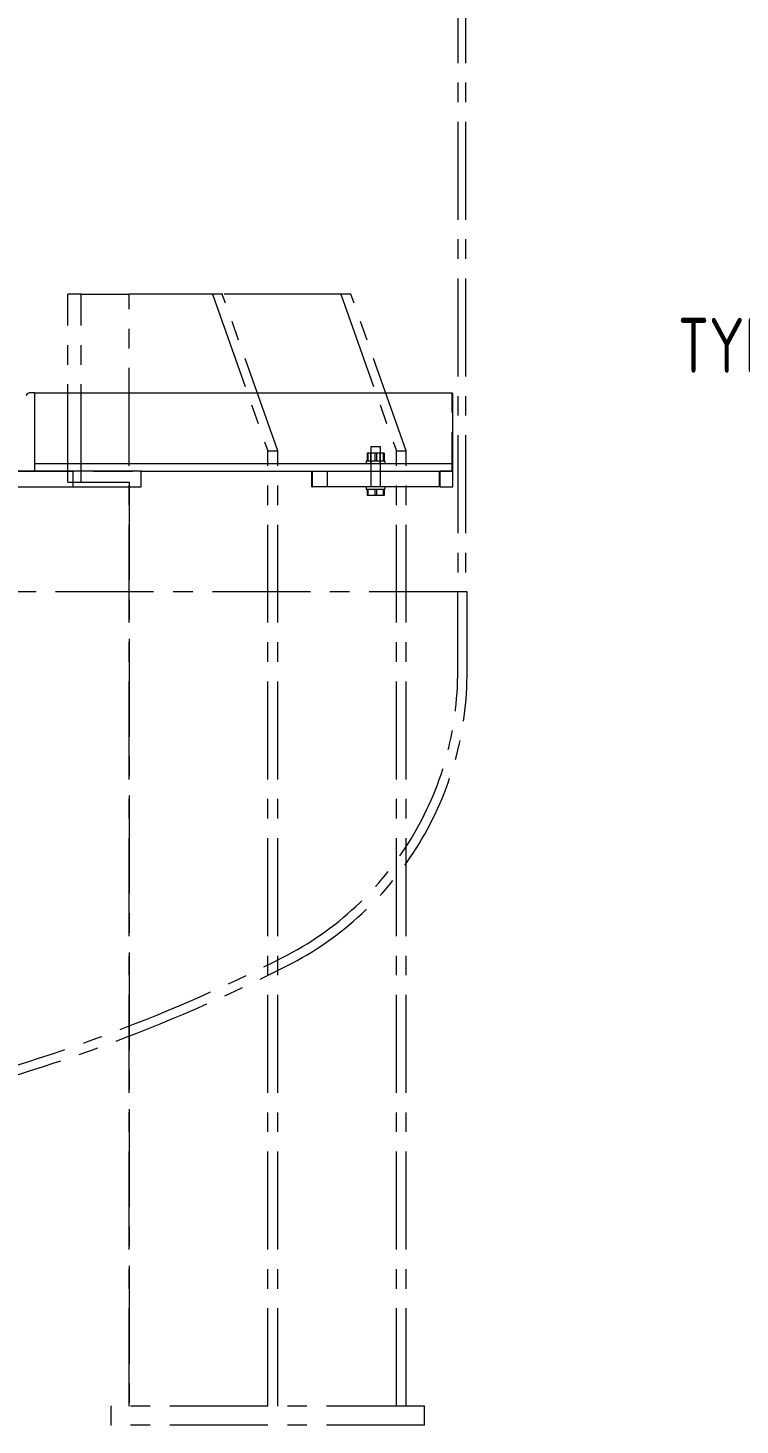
# Model space of a CAD drawing. Header units: millimetres. Extents: x -46397 to 283259, y -8690 to 23983.
# Drawn here: x 190477 to 190931, y -473 to 418 of the extents above; entities that cross this region are included whole.
import ezdxf

# ---------------------------------------------------------------- set-up
doc = ezdxf.new("R2010")
doc.units = ezdxf.units.MM
doc.linetypes.add('CENTER', pattern=[2, 1.25, -0.25, 0.25, -0.25])
doc.linetypes.add('HIDDENX2', pattern=[0.75, 0.5, -0.25])
doc.layers.add('AM_5', color=3, linetype='Continuous', lineweight=25)
doc.layers.add('mDƯỜNG TÂM', color=8, linetype='CENTER', lineweight=0)
doc.styles.get("Standard").update_dxf_attribs({"font": 'isocp.shx', "width": 0.8})

# ---------------------------------------------------------------- blocks, each defined once
blk = doc.blocks.new('A$C06888fbc')
at = {"color": 150, "linetype": 'Continuous', "lineweight": 0, "ltscale": 10, "extrusion": (0, 1, 0)}
for p, q in [((327.67, 581.61), (324.34, 581.61)), ((327.67, 581.61), (327.67, 531.61)), ((327.67, 581.61), (594.21, 581.61)), ((542.24, 547.36), (548.24, 547.36)), ((542.24, 547.36), (542.24, 543.11)), ((548.24, 547.36), (548.24, 543.11)), ((327.67, 536.61), (594.13, 536.61)), ((551.24, 538.11), (539.24, 538.11)), ((539.24, 538.11), (539.24, 536.61)), ((539.82, 543.11), (539.82, 538.11)), ((540.34, 543.11), (539.82, 543.11)), ((540.34, 543.11), (540.34, 538.11)), ((545.76, 543.11), (540.34, 543.11)), ((545.76, 543.11), (545.76, 538.11)), ((550.66, 543.11), (545.76, 543.11)), ((550.66, 543.11), (550.66, 538.11)), ((551.24, 538.11), (551.24, 536.61)), ((594.59, 531.61), (594.59, 536.61)), ((277.67, 531.61), (327.67, 531.61)), ((395.82, 531.62), (327.67, 531.62)), ((395.82, 521.62), (395.82, 531.62)), ((395.82, 531.61), (505.11, 531.61)), ((504.66, 521.62), (504.66, 531.61)), ((505.11, 531.62), (586.43, 531.62)), ((505.11, 521.62), (505.11, 531.62)), ((586.43, 521.62), (586.43, 531.62)), ((594.07, 531.62), (586.43, 531.62)), ((594.59, 521.62), (594.59, 531.62)), ((226.9, 521.62), (395.82, 521.62)), ((504.66, 521.62), (505.11, 521.62)), ((586.43, 521.62), (505.11, 521.62)), ((539.24, 521.62), (539.24, 520.12)), ((539.24, 520.12), (551.24, 520.12)), ((539.82, 520.12), (539.82, 516.12)), ((540.34, 520.12), (540.34, 516.12)), ((545.76, 520.12), (545.76, 516.12)), ((550.66, 520.12), (550.66, 516.12)), ((551.24, 521.62), (551.24, 520.12)), ((586.43, 521.62), (594.59, 521.62)), ((540.34, 516.12), (539.82, 516.12)), ((545.76, 516.12), (540.34, 516.12)), ((550.66, 516.12), (545.76, 516.12))]:
    blk.add_line(p, q, dxfattribs=at)
at = {"color": 1, "linetype": 'HIDDENX2', "lineweight": 0, "ltscale": 50, "extrusion": (0, 1, 0)}
for p, q in [((539.24, 536.61), (551.24, 536.61)), ((539.24, 536.61), (539.24, 536.61)), ((542.24, 543.11), (542.24, 521.62)), ((542.24, 536.61), (542.24, 543.11)), ((544.72, 543.11), (544.72, 538.11)), ((548.24, 543.11), (548.24, 521.62)), ((548.24, 536.61), (548.24, 543.11)), ((550.14, 543.11), (550.14, 538.11)), ((551.24, 536.61), (551.24, 536.61)), ((327.67, 531.62), (277.67, 531.62)), ((327.67, 531.61), (395.82, 531.61)), ((352.28, 521.62), (352.28, 531.62)), ((504.66, 531.62), (505.11, 531.62)), ((504.66, 531.61), (504.66, 531.62)), ((505.11, 531.61), (594.07, 531.61)), ((514.59, 521.62), (514.59, 531.62)), ((585.97, 521.62), (585.97, 531.62)), ((594.59, 531.62), (594.07, 531.62)), ((551.24, 521.62), (539.24, 521.62)), ((539.24, 521.62), (539.24, 521.62)), ((544.72, 520.12), (544.72, 516.12)), ((550.14, 520.12), (550.14, 516.12)), ((551.24, 521.62), (551.24, 521.62))]:
    blk.add_line(p, q, dxfattribs=at)
at = {"color": 150, "linetype": 'Continuous', "lineweight": 0, "ltscale": 10}
for points, knots in [([(322.67, 579.94), (322.67, 580.05), (322.68, 580.16), (322.72, 580.37), (322.75, 580.47), (322.83, 580.67), (322.88, 580.76), (322.99, 580.94), (323.05, 581.01), (323.19, 581.17), (323.28, 581.25), (323.47, 581.38), (323.58, 581.44), (323.9, 581.57), (324.12, 581.61), (324.34, 581.61)], [0, 0, 0, 0, 0.312011, 0.312011, 0.624021, 0.624021, 0.936032, 0.936032, 1.248043, 1.248043, 1.627769, 1.627769, 2.007495, 2.007495, 2.766948, 2.766948, 2.766948, 2.766948]), ([(594.21, 581.61), (594.21, 581.61), (594.21, 581.61), (594.21, 581.61), (594.21, 581.6), (594.22, 581.53), (594.23, 581.48), (594.24, 581.29), (594.25, 581.14), (594.26, 580.81), (594.26, 580.62), (594.26, 580.27), (594.26, 580.11), (594.26, 579.94)], [4.537418, 4.537418, 4.537418, 4.537418, 4.540215, 4.540215, 4.920362, 4.920362, 5.399342, 5.399342, 6.064077, 6.064077, 6.674933, 6.674933, 7.168212, 7.168212, 7.168212, 7.168212]), ([(594.13, 536.61), (594.13, 536.61), (594.13, 536.61), (594.13, 536.61), (594.12, 536.6), (594.11, 536.53), (594.11, 536.47), (594.09, 536.28), (594.09, 536.13), (594.08, 535.8), (594.07, 535.61), (594.07, 535.26), (594.07, 535.1), (594.07, 534.94)], [4.515441, 4.515441, 4.515441, 4.515441, 4.524921, 4.524921, 4.90607, 4.90607, 5.388346, 5.388346, 6.053302, 6.053302, 6.664672, 6.664672, 7.146502, 7.146502, 7.146502, 7.146502]), ([(594.26, 542.11), (594.26, 541.95), (594.26, 541.79), (594.27, 540.91), (594.27, 540.2), (594.29, 538.92), (594.31, 538.35), (594.34, 537.49), (594.36, 537.18), (594.38, 536.81), (594.39, 536.7), (594.41, 536.63), (594.42, 536.61), (594.42, 536.61), (594.42, 536.61), (594.42, 536.61)], [19.375768, 19.375768, 19.375768, 19.375768, 19.860468, 19.860468, 22.043366, 22.043366, 24.21338, 24.21338, 26.058816, 26.058816, 27.423408, 27.423408, 28.023898, 28.023898, 28.037872, 28.037872, 28.037872, 28.037872])]:
    blk.add_open_spline(points, degree=3, knots=knots, dxfattribs=at)
at = {"color": 1, "linetype": 'HIDDENX2', "lineweight": 0, "ltscale": 50}
blk.add_open_spline([(594.08, 531.61), (594.08, 548.28), (594.08, 564.95), (594.08, 581.61)], degree=3, dxfattribs=at)
at = {"color": 150, "linetype": 'Continuous', "lineweight": 0, "ltscale": 10}
for points in [[(594.26, 579.94), (594.26, 567.33), (594.26, 554.72), (594.26, 542.11)], [(594.07, 534.94), (594.07, 533.83), (594.07, 532.72), (594.07, 531.61)], [(594.59, 536.61), (594.59, 536.61), (594.44, 536.61), (594.13, 536.61)], [(594.07, 531.61), (594.42, 531.61), (594.59, 531.61), (594.59, 531.61)]]:
    blk.add_open_spline(points, degree=3, dxfattribs=at)
blk = doc.blocks.new('jh')
at = {"layer": 'mDƯỜNG TÂM', "color": 8, "ltscale": 50, "extrusion": (0, 1, 0)}
for p, q in [((600, 1500), (600, 0)), ((605, 1500), (605, 0)), ((606, 0), (-606, 0))]:
    blk.add_line(p, q, dxfattribs=at)
at = {"layer": 'mDƯỜNG TÂM', "color": 8, "ltscale": 50, "extrusion": (-6.89019e-16, 1, 0)}
for p, q in [((351.2, 70), (351.2, 190)), ((359.81, 190), (351.2, 190)), ((359.81, 70), (359.81, 190)), ((359.81, 190), (390.73, 190)), ((390.45, -519.61), (390.45, 190)), ((443.76, 190), (390.73, 190)), ((443.48, 190), (478.84, 90)), ((450.13, 190), (443.76, 190)), ((485.2, 90), (449.84, 190)), ((513.59, 190), (450.13, 190)), ((524.9, 190), (513.59, 190)), ((525.79, 190), (524.9, 190)), ((525.5, 190), (560.86, 90)), ((531.87, 190), (525.79, 190)), ((567.22, 90), (531.87, 190)), ((478.84, -519.61), (478.84, 90)), ((478.84, 90), (485.2, 90)), ((485.2, -519.61), (485.2, 90)), ((560.86, -519.61), (560.86, 90)), ((560.86, 90), (567.22, 90)), ((567.22, -519.61), (567.22, 90)), ((351.2, 70), (359.81, 70)), ((359.81, 70), (390.73, 70)), ((390.45, 70), (390.45, -519.61)), ((378.84, -531.61), (378.84, -519.61)), ((379.12, -519.61), (378.84, -519.61)), ((578.84, -519.61), (379.12, -519.61)), ((578.84, -531.61), (578.84, -519.61)), ((379.12, -531.61), (378.84, -531.61)), ((578.84, -531.61), (379.12, -531.61))]:
    blk.add_line(p, q, dxfattribs=at)
at = {"layer": 'mDƯỜNG TÂM', "color": 8, "ltscale": 50}
blk.add_lwpolyline([(-606, 0), (-606, -49.99, 0.28449), (-491.03, -238.66, 0.238987), (491.03, -238.66, 0.28449), (606, -49.99), (606, 0)], format="xyb", close=True, dxfattribs=at)
blk.add_lwpolyline([(-600, 0), (-600, -50.01, 0.284518), (-488.32, -233.31, 0.238987), (488.32, -233.31, 0.284518), (600, -50.01), (600, 0)], format="xyb", dxfattribs=at)
blk = doc.blocks.new('*S1170')
at = {"layer": 'AM_5'}
for p, q in [((178324.49, 215.62, 0.08), (178387.39, 317.33, 0.08)), ((178144.52, 215.62, 0.08), (178094.52, 265.62, 0.08)), ((178144.52, 215.62, 0.08), (178094.52, 165.62, 0.08)), ((178324.49, 215.62, 0.08), (178144.52, 215.62, 0.08))]:
    blk.add_line(p, q, dxfattribs=at)
at = {"layer": 'AM_5', "color": 2}
for p, q in [((178204.52, 215.62, 0.08), (178254.52, 215.62, 0.08)), ((178254.52, 215.62, 0.08), (178204.52, 165.62, 0.08)), ((178204.52, 165.62, 0.08), (178204.52, 215.62, 0.08))]:
    blk.add_line(p, q, dxfattribs=at)
blk.add_circle((178324.49, 215.62, 0.08), 9.98, dxfattribs=at)
at = {"layer": 'AM_5', "linetype": 'Continuous'}
blk.add_trace([(178392.35, 314.26, 0.08), (178382.43, 320.4, 0.08), (178405.8, 347.1, 0.08)], dxfattribs=at)
at = {"layer": 'AM_5', "color": 2, "char_height": 35}
for s, insert, attachment_point in [('TYP', (178084.02, 215.62, 0.08), 6), ('2', (178194.02, 205.12, 0.08), 3)]:
    blk.add_mtext(s, dxfattribs=dict(at, insert=insert, attachment_point=attachment_point))

msp = doc.modelspace()

# ---------------------------------------------------------------- block references
for name, p in [('jh', (190150.93, 58.23, -1.5)), ('A$C06888fbc', (190153.27, -396.38, -1.5))]:
    msp.add_blockref(name, p)
at = {"layer": 'AM_5'}
msp.add_blockref('*S1170', (12870.59, 0), dxfattribs=at)

doc.saveas('drawing.dxf')
